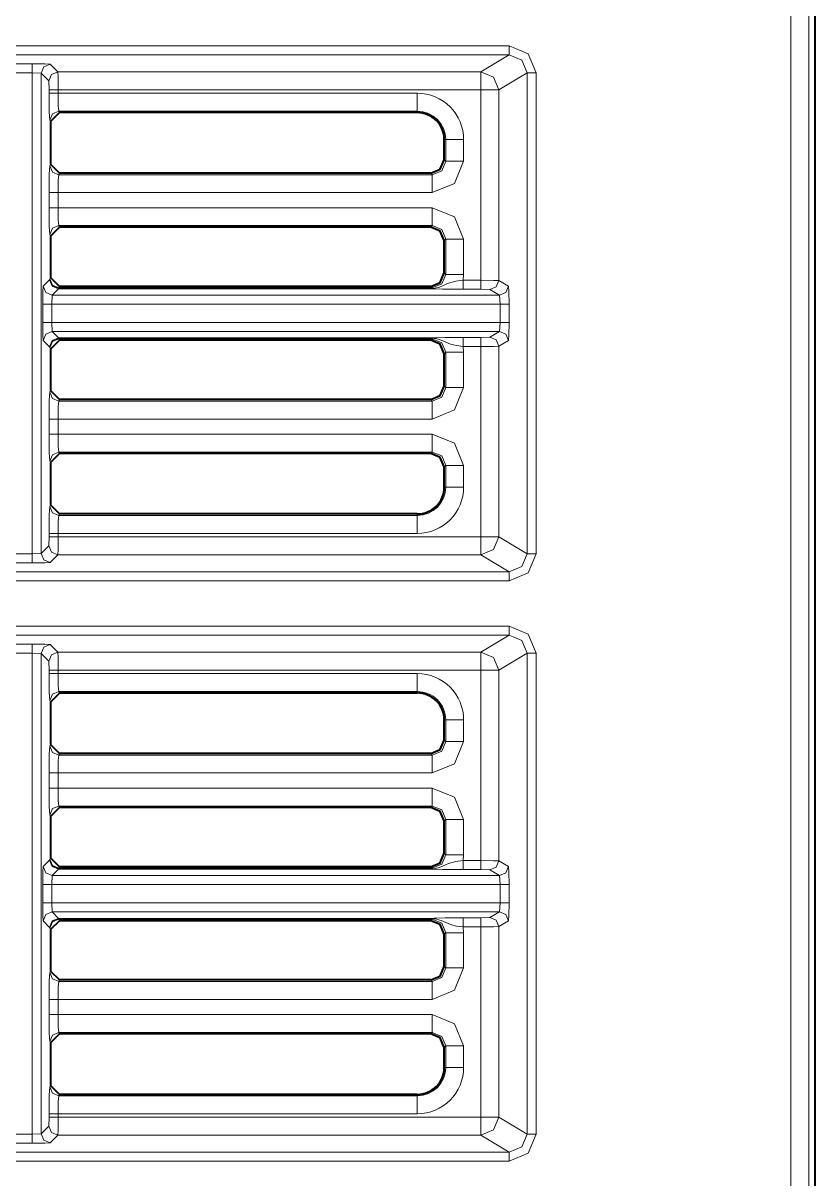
# Model space of a CAD drawing. Header units: millimetres. Extents: x 0 to 2941, y -405 to 1422.
# Drawn here: x 1227.5 to 1271.6, y 882.4 to 946.7 of the extents above; entities that cross this region are included whole.
import ezdxf

# ---------------------------------------------------------------- set-up
doc = ezdxf.new("R2010")
doc.units = ezdxf.units.MM
doc.layers.add('FINE', color=9, linetype='Continuous')
doc.layers.add('OUTLINE', color=7, linetype='Continuous')

msp = doc.modelspace()

# ---------------------------------------------------------------- linework, layer by layer
at = {"layer": 'FINE', "lineweight": 9}
for p, q in [((1270.226, 715.717), (1270.226, 1265.691)), ((1254.546, 944.977), (1201.079, 944.977)), ((1201.224, 945.477), (1254.546, 945.477)), ((1252.972, 944.034), (1254.546, 944.977)), ((1229.001, 944.454), (1229.422, 944.034)), ((1228.002, 943.979), (1226.976, 943.979)), ((1228.002, 917.202), (1228.002, 943.979)), ((1228.502, 943.954), (1228.002, 943.979)), ((1229.422, 944.034), (1252.972, 944.034)), ((1255.546, 943.978), (1253.971, 943.034)), ((1256.045, 943.978), (1256.045, 917.202)), ((1228.934, 943.034), (1228.922, 943.534)), ((1228.934, 942.839), (1228.934, 943.034)), ((1252.972, 943.034), (1229.434, 943.034)), ((1229.434, 943.034), (1229.434, 942.839)), ((1229.434, 942.839), (1249.429, 942.839)), ((1249.429, 941.759), (1249.429, 941.84)), ((1229.013, 941.258), (1228.972, 941.341)), ((1252.009, 940.258), (1252.009, 939.055)), ((1250.929, 939.136), (1251.01, 939.055)), ((1228.972, 938.805), (1229.013, 938.887)), ((1229.512, 938.388), (1229.471, 938.306)), ((1229.471, 938.306), (1250.262, 938.306)), ((1250.262, 938.306), (1250.18, 938.388)), ((1228.934, 936.467), (1228.934, 937.307)), ((1250.262, 937.307), (1229.434, 937.307)), ((1229.434, 937.307), (1229.434, 936.467)), ((1229.434, 936.467), (1250.262, 936.467)), ((1229.471, 935.469), (1229.512, 935.387)), ((1229.013, 934.887), (1228.972, 934.969)), ((1251.01, 934.72), (1250.929, 934.638)), ((1251.01, 932.755), (1251.01, 934.72)), ((1252.009, 934.72), (1252.009, 932.755)), ((1250.929, 932.836), (1251.01, 932.755)), ((1252.009, 932.755), (1251.978, 932.428)), ((1228.606, 932.1), (1228.964, 932.457)), ((1228.964, 932.457), (1228.972, 932.505)), ((1228.972, 932.505), (1229.013, 932.587)), ((1250.262, 932.006), (1250.18, 932.087)), ((1229.106, 931.6), (1229.081, 931.1)), ((1229.463, 931.957), (1229.106, 931.6)), ((1229.106, 931.6), (1253.998, 931.6)), ((1229.471, 932.006), (1229.463, 931.974)), ((1229.463, 931.974), (1250.262, 931.974)), ((1250.262, 931.957), (1229.463, 931.957)), ((1252.972, 931.928), (1251.978, 931.928)), ((1253.471, 931.916), (1252.972, 931.928)), ((1253.998, 931.6), (1253.471, 931.916)), ((1254.04, 931.1), (1253.998, 931.6)), ((1228.581, 930.074), (1228.581, 931.1)), ((1254.04, 931.1), (1229.081, 931.1)), ((1254.04, 930.074), (1254.04, 931.1)), ((1254.54, 931.1), (1254.54, 930.074)), ((1229.081, 930.074), (1229.106, 929.575)), ((1253.998, 929.575), (1229.106, 929.575)), ((1229.106, 929.575), (1229.463, 929.218)), ((1253.471, 929.259), (1253.998, 929.575)), ((1253.998, 929.575), (1254.04, 930.074)), ((1229.463, 929.218), (1250.262, 929.218)), ((1250.262, 929.201), (1229.463, 929.201)), ((1229.463, 929.201), (1229.471, 929.169)), ((1250.262, 929.169), (1229.471, 929.169)), ((1229.471, 929.169), (1229.512, 929.087)), ((1250.18, 929.087), (1250.262, 929.169)), ((1251.978, 929.247), (1252.972, 929.247)), ((1252.972, 929.247), (1253.471, 929.259)), ((1254.497, 929.075), (1253.971, 928.759)), ((1228.972, 928.669), (1228.964, 928.718)), ((1229.013, 928.587), (1228.972, 928.669)), ((1251.01, 928.42), (1250.929, 928.339)), ((1251.01, 926.455), (1251.01, 928.42)), ((1253.971, 928.759), (1253.971, 918.147)), ((1228.972, 926.205), (1229.013, 926.287)), ((1250.929, 926.536), (1251.01, 926.455)), ((1229.512, 925.787), (1229.471, 925.706)), ((1229.471, 925.706), (1250.262, 925.706)), ((1250.262, 925.706), (1250.18, 925.787)), ((1228.934, 923.867), (1228.934, 924.707)), ((1250.262, 922.869), (1229.471, 922.869)), ((1229.471, 922.869), (1229.512, 922.787)), ((1250.18, 922.787), (1250.262, 922.869)), ((1229.013, 922.288), (1228.972, 922.369)), ((1252.009, 922.12), (1252.009, 920.922)), ((1228.972, 919.84), (1229.013, 919.922)), ((1249.429, 919.341), (1249.429, 919.422)), ((1228.922, 917.647), (1228.934, 918.147)), ((1228.934, 918.147), (1228.934, 918.342)), ((1229.434, 918.147), (1252.972, 918.147)), ((1228.502, 917.227), (1228.922, 917.647)), ((1226.976, 917.202), (1228.002, 917.202)), ((1228.002, 916.702), (1226.976, 916.702)), ((1228.002, 917.202), (1228.502, 917.227)), ((1254.546, 916.204), (1252.972, 917.147)), ((1201.079, 916.204), (1254.546, 916.204)), ((1254.546, 915.704), (1201.224, 915.704)), ((1201.224, 913.177), (1254.546, 913.177)), ((1254.546, 912.677), (1201.079, 912.677)), ((1252.972, 911.734), (1254.546, 912.677)), ((1228.502, 911.654), (1228.002, 911.679)), ((1228.922, 911.234), (1228.502, 911.654)), ((1228.502, 911.654), (1228.502, 884.927)), ((1229.422, 911.734), (1252.972, 911.734)), ((1256.045, 911.678), (1256.045, 884.902)), ((1228.934, 910.734), (1228.922, 911.234)), ((1228.934, 910.538), (1228.934, 910.734)), ((1229.434, 910.734), (1229.434, 910.538)), ((1252.972, 910.734), (1229.434, 910.734)), ((1229.434, 910.538), (1249.429, 910.538)), ((1249.429, 909.54), (1229.471, 909.54)), ((1229.471, 909.54), (1229.512, 909.458)), ((1249.429, 909.458), (1249.429, 909.54)), ((1229.013, 908.958), (1228.972, 909.041)), ((1251.01, 907.959), (1250.929, 907.959)), ((1252.009, 907.959), (1252.009, 906.755)), ((1228.972, 906.505), (1229.013, 906.588)), ((1229.512, 906.088), (1229.471, 906.006)), ((1229.471, 906.006), (1250.262, 906.006)), ((1250.262, 906.006), (1250.18, 906.088)), ((1228.934, 904.167), (1228.934, 905.007)), ((1229.434, 905.007), (1229.434, 904.167)), ((1250.262, 905.007), (1229.434, 905.007)), ((1229.434, 904.167), (1250.262, 904.167)), ((1229.471, 903.169), (1229.512, 903.088)), ((1250.262, 903.169), (1229.471, 903.169)), ((1250.18, 903.088), (1250.262, 903.169)), ((1229.013, 902.588), (1228.972, 902.669)), ((1251.01, 902.42), (1250.929, 902.339)), ((1252.009, 902.42), (1252.009, 900.455)), ((1228.606, 899.8), (1228.964, 900.157)), ((1228.964, 900.157), (1228.972, 900.205)), ((1228.972, 900.205), (1229.013, 900.288)), ((1252.009, 900.455), (1251.978, 900.128)), ((1229.463, 899.657), (1229.106, 899.3)), ((1229.106, 899.3), (1253.998, 899.3)), ((1229.471, 899.706), (1229.463, 899.674)), ((1229.463, 899.674), (1250.262, 899.674)), ((1250.262, 899.657), (1229.463, 899.657)), ((1250.262, 899.706), (1250.18, 899.787)), ((1252.972, 899.628), (1251.978, 899.628)), ((1253.471, 899.616), (1252.972, 899.628)), ((1253.998, 899.3), (1253.471, 899.616)), ((1254.04, 898.8), (1253.998, 899.3)), ((1228.581, 897.774), (1228.581, 898.8)), ((1254.04, 898.8), (1229.081, 898.8)), ((1254.54, 898.8), (1254.54, 897.774)), ((1229.081, 897.774), (1254.04, 897.774)), ((1229.081, 897.774), (1229.106, 897.275)), ((1228.964, 896.417), (1228.606, 896.775)), ((1253.998, 897.275), (1229.106, 897.275)), ((1229.106, 897.275), (1229.463, 896.917)), ((1229.463, 896.917), (1250.262, 896.917)), ((1250.262, 896.901), (1229.463, 896.901)), ((1229.463, 896.901), (1229.471, 896.869)), ((1229.471, 896.869), (1229.512, 896.787)), ((1250.262, 896.869), (1229.471, 896.869)), ((1250.18, 896.787), (1250.262, 896.869)), ((1251.978, 896.946), (1252.972, 896.946)), ((1252.972, 896.946), (1253.471, 896.959)), ((1253.471, 896.959), (1253.998, 897.275)), ((1254.497, 896.775), (1253.971, 896.459)), ((1228.972, 896.369), (1228.964, 896.417)), ((1229.013, 896.288), (1228.972, 896.369)), ((1251.01, 896.12), (1250.929, 896.039)), ((1251.01, 894.155), (1251.01, 896.12)), ((1251.978, 896.447), (1252.009, 896.12)), ((1252.009, 896.12), (1252.009, 894.155)), ((1253.971, 896.459), (1253.971, 885.847)), ((1250.929, 894.236), (1251.01, 894.155)), ((1228.972, 893.905), (1229.013, 893.987)), ((1229.512, 893.487), (1229.471, 893.406)), ((1250.262, 893.406), (1250.18, 893.487)), ((1229.471, 893.406), (1250.262, 893.406)), ((1228.934, 891.567), (1228.934, 892.408)), ((1250.262, 892.408), (1229.434, 892.408)), ((1229.434, 892.408), (1229.434, 891.567)), ((1229.434, 891.567), (1250.262, 891.567)), ((1250.18, 890.487), (1250.262, 890.569)), ((1229.013, 889.988), (1228.972, 890.069)), ((1251.01, 889.82), (1250.929, 889.738)), ((1251.01, 888.622), (1251.01, 889.82)), ((1252.009, 889.82), (1252.009, 888.622)), ((1250.929, 888.622), (1251.01, 888.622)), ((1228.972, 887.54), (1229.013, 887.622)), ((1249.429, 887.041), (1249.429, 887.122)), ((1228.922, 885.347), (1228.934, 885.847)), ((1228.934, 885.847), (1228.934, 886.042)), ((1249.429, 886.042), (1229.434, 886.042)), ((1229.434, 886.042), (1229.434, 885.847)), ((1229.434, 885.847), (1252.972, 885.847)), ((1253.971, 885.847), (1255.546, 884.902)), ((1228.502, 884.927), (1228.922, 885.347)), ((1228.002, 884.902), (1228.502, 884.927)), ((1229.422, 884.847), (1229.001, 884.427)), ((1252.972, 884.847), (1229.422, 884.847)), ((1254.546, 883.903), (1252.972, 884.847)), ((1201.079, 883.903), (1254.546, 883.903)), ((1228.002, 884.401), (1226.976, 884.401)), ((1254.546, 883.404), (1201.224, 883.404))]:
    msp.add_line(p, q, dxfattribs=at)
for points in [[(1271.226, 1265.691), (1271.226, 715.717), (1271.235, 715.699)], [(1254.546, 945.477), (1254.546, 945.128), (1254.546, 944.977)], [(1254.546, 945.477), (1255.606, 945.038), (1256.045, 943.978)], [(1255.546, 943.978), (1255.253, 944.685), (1254.546, 944.977)], [(1225.976, 944.454), (1226.278, 944.472), (1226.976, 944.479), (1228.002, 944.479)], [(1228.002, 943.979), (1228.002, 944.328), (1228.002, 944.479)], [(1228.002, 944.479), (1228.7, 944.472), (1229.001, 944.454)], [(1228.502, 943.954), (1228.648, 944.307), (1229.001, 944.454)], [(1228.922, 943.534), (1228.502, 943.954), (1228.502, 917.227)], [(1228.922, 943.534), (1229.068, 943.887), (1229.422, 944.034)], [(1229.422, 944.034), (1229.431, 943.732), (1229.434, 943.034)], [(1252.972, 944.034), (1252.972, 943.732), (1252.972, 943.034)], [(1252.972, 944.034), (1253.678, 943.74), (1253.971, 943.034)], [(1253.971, 918.147), (1255.546, 917.202), (1255.546, 943.978)], [(1256.045, 943.978), (1255.7, 943.978), (1255.546, 943.978)], [(1228.934, 943.034), (1229.085, 943.034), (1229.434, 943.034)], [(1251.978, 932.428), (1252.972, 932.428), (1252.972, 943.034)], [(1253.971, 943.034), (1253.664, 943.034), (1252.972, 943.034)], [(1253.971, 943.034), (1253.971, 932.415), (1254.497, 932.1)], [(1228.934, 942.839), (1229.085, 942.839), (1229.434, 942.839)], [(1228.972, 941.341), (1228.945, 941.806), (1228.934, 942.839)], [(1229.434, 942.839), (1229.445, 942.15), (1229.471, 941.84)], [(1249.429, 942.839), (1249.429, 942.15), (1249.429, 941.84)], [(1228.972, 941.341), (1229.118, 941.693), (1229.471, 941.84)], [(1249.429, 941.84), (1229.471, 941.84), (1229.512, 941.759)], [(1251.01, 939.055), (1251.01, 940.258), (1250.929, 940.258)], [(1252.009, 940.258), (1251.321, 940.258), (1251.01, 940.258)], [(1228.934, 937.307), (1228.945, 938.34), (1228.972, 938.805)], [(1229.471, 938.306), (1229.118, 938.452), (1228.972, 938.805)], [(1250.262, 938.306), (1250.793, 938.524), (1251.01, 939.055)], [(1252.009, 939.055), (1251.498, 937.819), (1250.262, 937.307)], [(1252.009, 939.055), (1251.321, 939.055), (1251.01, 939.055)], [(1229.471, 938.306), (1229.445, 937.996), (1229.434, 937.307)], [(1250.262, 937.307), (1250.262, 937.996), (1250.262, 938.306)], [(1228.934, 937.307), (1229.085, 937.307), (1229.434, 937.307)], [(1228.934, 936.467), (1229.085, 936.467), (1229.434, 936.467)], [(1228.972, 934.969), (1228.945, 935.435), (1228.934, 936.467)], [(1229.434, 936.467), (1229.445, 935.779), (1229.471, 935.469)], [(1250.262, 936.467), (1250.262, 935.779), (1250.262, 935.469)], [(1250.262, 936.467), (1251.498, 935.956), (1252.009, 934.72)], [(1228.972, 934.969), (1229.118, 935.322), (1229.471, 935.469)], [(1250.18, 935.387), (1250.262, 935.469), (1229.471, 935.469)], [(1251.01, 934.72), (1250.793, 935.251), (1250.262, 935.469)], [(1251.01, 934.72), (1251.321, 934.72), (1252.009, 934.72)], [(1250.262, 932.006), (1250.793, 932.224), (1251.01, 932.755)], [(1251.01, 932.755), (1251.321, 932.755), (1252.009, 932.755)], [(1228.581, 931.1), (1228.588, 931.798), (1228.606, 932.1)], [(1228.606, 932.1), (1228.753, 931.747), (1229.106, 931.6)], [(1228.964, 932.457), (1229.11, 932.104), (1229.463, 931.957)], [(1228.964, 932.457), (1229.111, 932.117), (1229.463, 931.974)], [(1228.972, 932.505), (1229.118, 932.153), (1229.471, 932.006)], [(1229.512, 932.087), (1229.471, 932.006), (1250.262, 932.006)], [(1250.262, 931.974), (1250.332, 931.976), (1250.419, 931.985), (1250.658, 932.045), (1251.158, 932.267), (1251.572, 932.378), (1251.978, 932.428)], [(1251.978, 932.428), (1251.978, 932.079), (1251.978, 931.928)], [(1252.972, 932.428), (1252.972, 932.079), (1252.972, 931.928)], [(1252.972, 932.428), (1253.664, 932.424), (1253.971, 932.415)], [(1253.971, 932.415), (1253.825, 932.062), (1253.471, 931.916)], [(1254.497, 932.1), (1254.351, 931.747), (1253.998, 931.6)], [(1254.497, 932.1), (1254.527, 931.798), (1254.54, 931.1)], [(1229.463, 931.974), (1229.463, 931.962), (1229.463, 931.957)], [(1250.262, 932.006), (1250.262, 931.995), (1250.262, 931.974)], [(1250.262, 931.974), (1250.262, 931.962), (1250.262, 931.957)], [(1251.978, 931.928), (1251.387, 931.931), (1250.839, 931.941), (1250.431, 931.953), (1250.323, 931.957), (1250.289, 931.957), (1250.262, 931.957)], [(1228.581, 931.1), (1228.732, 931.1), (1229.081, 931.1)], [(1229.081, 931.1), (1229.081, 930.074), (1254.04, 930.074)], [(1254.54, 931.1), (1254.386, 931.1), (1254.04, 931.1)], [(1228.581, 930.074), (1228.732, 930.074), (1229.081, 930.074)], [(1228.964, 928.718), (1228.606, 929.075), (1228.588, 929.377), (1228.581, 930.074)], [(1228.606, 929.075), (1228.753, 929.428), (1229.106, 929.575)], [(1254.497, 929.075), (1254.351, 929.428), (1253.998, 929.575)], [(1254.54, 930.074), (1254.386, 930.074), (1254.04, 930.074)], [(1254.54, 930.074), (1254.527, 929.377), (1254.497, 929.075)], [(1228.964, 928.718), (1229.11, 929.071), (1229.463, 929.218)], [(1228.964, 928.718), (1229.111, 929.058), (1229.463, 929.201)], [(1228.972, 928.669), (1229.118, 929.022), (1229.471, 929.169)], [(1229.463, 929.218), (1229.463, 929.213), (1229.463, 929.201)], [(1250.262, 929.218), (1250.274, 929.218), (1250.301, 929.218), (1250.361, 929.219), (1250.41, 929.221), (1250.484, 929.223), (1250.978, 929.237), (1251.448, 929.244), (1251.978, 929.247)], [(1250.262, 929.201), (1250.262, 929.213), (1250.262, 929.218)], [(1251.978, 928.747), (1251.615, 928.79), (1251.272, 928.868), (1250.754, 929.092), (1250.617, 929.144), (1250.51, 929.173), (1250.364, 929.196), (1250.294, 929.2), (1250.262, 929.201), (1250.262, 929.179), (1250.262, 929.169)], [(1251.01, 928.42), (1250.793, 928.951), (1250.262, 929.169)], [(1251.978, 928.747), (1251.978, 929.096), (1251.978, 929.247)], [(1252.972, 928.747), (1252.972, 929.096), (1252.972, 929.247)], [(1253.971, 928.759), (1253.825, 929.113), (1253.471, 929.259)], [(1251.978, 928.747), (1252.009, 928.42), (1252.009, 926.455), (1251.498, 925.219), (1250.262, 924.707)], [(1251.01, 928.42), (1251.321, 928.42), (1252.009, 928.42)], [(1252.972, 918.147), (1252.972, 928.747), (1251.978, 928.747)], [(1253.971, 928.759), (1253.664, 928.75), (1252.972, 928.747)], [(1250.262, 925.706), (1250.793, 925.924), (1251.01, 926.455)], [(1251.01, 926.455), (1251.321, 926.455), (1252.009, 926.455)], [(1228.934, 924.707), (1228.945, 925.74), (1228.972, 926.205)], [(1229.471, 925.706), (1229.118, 925.853), (1228.972, 926.205)], [(1229.471, 925.706), (1229.445, 925.396), (1229.434, 924.707)], [(1250.262, 925.706), (1250.262, 925.396), (1250.262, 924.707)], [(1229.434, 924.707), (1229.085, 924.707), (1228.934, 924.707)], [(1250.262, 924.707), (1229.434, 924.707), (1229.434, 923.867), (1250.262, 923.867)], [(1228.934, 923.867), (1229.085, 923.867), (1229.434, 923.867)], [(1228.972, 922.369), (1228.945, 922.835), (1228.934, 923.867)], [(1229.434, 923.867), (1229.445, 923.179), (1229.471, 922.869)], [(1250.262, 922.869), (1250.262, 923.179), (1250.262, 923.867)], [(1250.262, 923.867), (1251.498, 923.356), (1252.009, 922.12)], [(1228.972, 922.369), (1229.118, 922.722), (1229.471, 922.869)], [(1251.01, 922.12), (1250.793, 922.651), (1250.262, 922.869)], [(1250.929, 920.922), (1251.01, 920.922), (1251.01, 922.12), (1250.929, 922.038)], [(1251.01, 922.12), (1251.321, 922.12), (1252.009, 922.12)], [(1252.009, 920.922), (1251.321, 920.922), (1251.01, 920.922)], [(1228.934, 918.342), (1228.945, 919.375), (1228.972, 919.84)], [(1229.471, 919.341), (1229.118, 919.488), (1228.972, 919.84)], [(1229.471, 919.341), (1229.445, 919.031), (1229.434, 918.342)], [(1229.512, 919.422), (1229.471, 919.341), (1249.429, 919.341)], [(1249.429, 918.342), (1249.429, 919.031), (1249.429, 919.341)], [(1229.434, 918.342), (1229.085, 918.342), (1228.934, 918.342)], [(1228.934, 918.147), (1229.085, 918.147), (1229.434, 918.147)], [(1229.434, 918.147), (1229.431, 917.449), (1229.422, 917.147)], [(1249.429, 918.342), (1229.434, 918.342), (1229.434, 918.147)], [(1253.971, 918.147), (1253.678, 917.44), (1252.972, 917.147)], [(1252.972, 918.147), (1252.972, 917.449), (1252.972, 917.147)], [(1253.971, 918.147), (1253.664, 918.147), (1252.972, 918.147)], [(1228.922, 917.647), (1229.068, 917.294), (1229.422, 917.147)], [(1228.002, 917.202), (1228.002, 916.852), (1228.002, 916.702)], [(1229.001, 916.727), (1228.7, 916.709), (1228.002, 916.702)], [(1228.502, 917.227), (1228.648, 916.874), (1229.001, 916.727)], [(1252.972, 917.147), (1229.422, 917.147), (1229.001, 916.727)], [(1254.546, 916.204), (1255.253, 916.496), (1255.546, 917.202)], [(1256.045, 917.202), (1255.606, 916.142), (1254.546, 915.704)], [(1256.045, 917.202), (1255.7, 917.202), (1255.546, 917.202)], [(1254.546, 916.204), (1254.546, 916.052), (1254.546, 915.704)], [(1254.546, 912.677), (1254.546, 912.828), (1254.546, 913.177)], [(1254.546, 913.177), (1255.606, 912.738), (1256.045, 911.678)], [(1202.023, 911.734), (1225.556, 911.734), (1225.976, 912.154), (1226.278, 912.172), (1226.976, 912.179), (1228.002, 912.179)], [(1228.002, 911.679), (1228.002, 912.028), (1228.002, 912.179)], [(1228.002, 912.179), (1228.7, 912.172), (1229.001, 912.154), (1229.422, 911.734)], [(1228.502, 911.654), (1228.648, 912.007), (1229.001, 912.154)], [(1255.546, 911.678), (1255.253, 912.385), (1254.546, 912.677)], [(1228.922, 911.234), (1229.068, 911.587), (1229.422, 911.734)], [(1229.422, 911.734), (1229.431, 911.432), (1229.434, 910.734)], [(1253.971, 910.734), (1253.664, 910.734), (1252.972, 910.734), (1252.972, 911.432), (1252.972, 911.734)], [(1252.972, 911.734), (1253.678, 911.44), (1253.971, 910.734)], [(1255.546, 884.902), (1255.546, 911.678), (1253.971, 910.734)], [(1256.045, 911.678), (1255.7, 911.678), (1255.546, 911.678)], [(1228.934, 910.734), (1229.085, 910.734), (1229.434, 910.734)], [(1228.934, 910.538), (1229.085, 910.538), (1229.434, 910.538)], [(1228.972, 909.041), (1228.945, 909.506), (1228.934, 910.538)], [(1229.434, 910.538), (1229.445, 909.85), (1229.471, 909.54)], [(1249.429, 910.538), (1249.429, 909.85), (1249.429, 909.54)], [(1251.978, 900.128), (1252.972, 900.128), (1252.972, 910.734)], [(1253.971, 910.734), (1253.971, 900.116), (1254.497, 899.8)], [(1228.972, 909.041), (1229.118, 909.393), (1229.471, 909.54)], [(1250.929, 906.836), (1251.01, 906.755), (1251.01, 907.959)], [(1252.009, 907.959), (1251.321, 907.959), (1251.01, 907.959)], [(1228.934, 905.007), (1228.945, 906.04), (1228.972, 906.505)], [(1229.471, 906.006), (1229.118, 906.153), (1228.972, 906.505)], [(1250.262, 906.006), (1250.793, 906.224), (1251.01, 906.755)], [(1252.009, 906.755), (1251.498, 905.519), (1250.262, 905.007)], [(1252.009, 906.755), (1251.321, 906.755), (1251.01, 906.755)], [(1229.471, 906.006), (1229.445, 905.696), (1229.434, 905.007)], [(1250.262, 905.007), (1250.262, 905.696), (1250.262, 906.006)], [(1229.434, 905.007), (1229.085, 905.007), (1228.934, 905.007)], [(1229.434, 904.167), (1229.085, 904.167), (1228.934, 904.167)], [(1228.972, 902.669), (1228.945, 903.135), (1228.934, 904.167)], [(1229.434, 904.167), (1229.445, 903.479), (1229.471, 903.169)], [(1250.262, 904.167), (1250.262, 903.479), (1250.262, 903.169)], [(1250.262, 904.167), (1251.498, 903.656), (1252.009, 902.42)], [(1228.972, 902.669), (1229.118, 903.022), (1229.471, 903.169)], [(1251.01, 902.42), (1250.793, 902.951), (1250.262, 903.169)], [(1250.929, 900.536), (1251.01, 900.455), (1251.01, 902.42)], [(1251.01, 902.42), (1251.321, 902.42), (1252.009, 902.42)], [(1228.964, 900.157), (1229.11, 899.804), (1229.463, 899.657)], [(1228.964, 900.157), (1229.111, 899.817), (1229.463, 899.674)], [(1228.972, 900.205), (1229.118, 899.853), (1229.471, 899.706)], [(1250.262, 899.706), (1250.793, 899.924), (1251.01, 900.455)], [(1250.262, 899.674), (1250.332, 899.676), (1250.419, 899.685), (1250.658, 899.745), (1251.158, 899.967), (1251.572, 900.078), (1251.978, 900.128)], [(1251.01, 900.455), (1251.321, 900.455), (1252.009, 900.455)], [(1251.978, 900.128), (1251.978, 899.779), (1251.978, 899.628)], [(1252.972, 900.128), (1252.972, 899.779), (1252.972, 899.628)], [(1252.972, 900.128), (1253.664, 900.124), (1253.971, 900.116)], [(1253.971, 900.116), (1253.825, 899.762), (1253.471, 899.616)], [(1228.581, 898.8), (1228.588, 899.498), (1228.606, 899.8)], [(1228.606, 899.8), (1228.753, 899.447), (1229.106, 899.3)], [(1229.106, 899.3), (1229.081, 898.8), (1229.081, 897.774)], [(1229.463, 899.674), (1229.463, 899.662), (1229.463, 899.657)], [(1229.512, 899.787), (1229.471, 899.706), (1250.262, 899.706)], [(1250.262, 899.706), (1250.262, 899.695), (1250.262, 899.674)], [(1250.262, 899.674), (1250.262, 899.662), (1250.262, 899.657)], [(1251.978, 899.628), (1251.387, 899.631), (1250.839, 899.641), (1250.431, 899.654), (1250.323, 899.657), (1250.289, 899.657), (1250.262, 899.657)], [(1254.497, 899.8), (1254.351, 899.447), (1253.998, 899.3)], [(1254.497, 899.8), (1254.527, 899.498), (1254.54, 898.8)], [(1228.581, 898.8), (1228.732, 898.8), (1229.081, 898.8)], [(1253.998, 897.275), (1254.04, 897.774), (1254.04, 898.8)], [(1254.54, 898.8), (1254.386, 898.8), (1254.04, 898.8)], [(1228.581, 897.774), (1228.732, 897.774), (1229.081, 897.774)], [(1228.606, 896.775), (1228.588, 897.077), (1228.581, 897.774)], [(1254.54, 897.774), (1254.386, 897.774), (1254.04, 897.774)], [(1254.54, 897.774), (1254.527, 897.077), (1254.497, 896.775)], [(1228.606, 896.775), (1228.753, 897.128), (1229.106, 897.275)], [(1228.964, 896.417), (1229.11, 896.771), (1229.463, 896.917)], [(1228.964, 896.417), (1229.111, 896.758), (1229.463, 896.901)], [(1228.972, 896.369), (1229.118, 896.722), (1229.471, 896.869)], [(1229.463, 896.917), (1229.463, 896.913), (1229.463, 896.901)], [(1250.262, 896.917), (1250.274, 896.917), (1250.301, 896.918), (1250.361, 896.919), (1250.41, 896.92), (1250.484, 896.923), (1250.978, 896.937), (1251.448, 896.944), (1251.978, 896.946)], [(1250.262, 896.901), (1250.262, 896.913), (1250.262, 896.917)], [(1250.262, 896.901), (1250.262, 896.879), (1250.262, 896.869)], [(1251.978, 896.447), (1251.615, 896.49), (1251.272, 896.568), (1250.754, 896.792), (1250.617, 896.843), (1250.51, 896.873), (1250.364, 896.896), (1250.294, 896.9), (1250.262, 896.901)], [(1251.01, 896.12), (1250.793, 896.651), (1250.262, 896.869)], [(1251.978, 896.447), (1251.978, 896.796), (1251.978, 896.946)], [(1252.972, 896.447), (1252.972, 896.796), (1252.972, 896.946)], [(1253.971, 896.459), (1253.825, 896.813), (1253.471, 896.959)], [(1254.497, 896.775), (1254.351, 897.128), (1253.998, 897.275)], [(1251.01, 896.12), (1251.321, 896.12), (1252.009, 896.12)], [(1252.972, 885.847), (1252.972, 896.447), (1251.978, 896.447)], [(1253.971, 896.459), (1253.664, 896.451), (1252.972, 896.447)], [(1250.262, 893.406), (1250.793, 893.624), (1251.01, 894.155)], [(1252.009, 894.155), (1251.498, 892.919), (1250.262, 892.408)], [(1251.01, 894.155), (1251.321, 894.155), (1252.009, 894.155)], [(1228.934, 892.408), (1228.945, 893.44), (1228.972, 893.905)], [(1229.471, 893.406), (1229.118, 893.553), (1228.972, 893.905)], [(1229.471, 893.406), (1229.445, 893.096), (1229.434, 892.408)], [(1250.262, 893.406), (1250.262, 893.096), (1250.262, 892.408)], [(1229.434, 892.408), (1229.085, 892.408), (1228.934, 892.408)], [(1229.434, 891.567), (1229.085, 891.567), (1228.934, 891.567)], [(1228.972, 890.069), (1228.945, 890.535), (1228.934, 891.567)], [(1229.434, 891.567), (1229.445, 890.879), (1229.471, 890.569)], [(1250.262, 891.567), (1250.262, 890.879), (1250.262, 890.569)], [(1250.262, 891.567), (1251.498, 891.056), (1252.009, 889.82)], [(1229.471, 890.569), (1229.118, 890.422), (1228.972, 890.069)], [(1250.262, 890.569), (1229.471, 890.569), (1229.512, 890.487)], [(1251.01, 889.82), (1250.793, 890.351), (1250.262, 890.569)], [(1252.009, 889.82), (1251.321, 889.82), (1251.01, 889.82)], [(1251.01, 888.622), (1251.321, 888.622), (1252.009, 888.622)], [(1228.934, 886.042), (1228.945, 887.075), (1228.972, 887.54)], [(1229.471, 887.041), (1229.118, 887.187), (1228.972, 887.54)], [(1229.471, 887.041), (1229.445, 886.731), (1229.434, 886.042)], [(1229.512, 887.122), (1229.471, 887.041), (1249.429, 887.041)], [(1249.429, 887.041), (1249.429, 886.731), (1249.429, 886.042)], [(1229.434, 886.042), (1229.085, 886.042), (1228.934, 886.042)], [(1228.934, 885.847), (1229.085, 885.847), (1229.434, 885.847)], [(1229.434, 885.847), (1229.431, 885.149), (1229.422, 884.847)], [(1253.971, 885.847), (1253.678, 885.14), (1252.972, 884.847)], [(1252.972, 884.847), (1252.972, 885.149), (1252.972, 885.847)], [(1253.971, 885.847), (1253.664, 885.847), (1252.972, 885.847)], [(1228.922, 885.347), (1229.068, 884.994), (1229.422, 884.847)], [(1228.002, 884.902), (1228.002, 884.553), (1228.002, 884.401)], [(1228.502, 884.927), (1228.648, 884.574), (1229.001, 884.427)], [(1254.546, 883.903), (1255.253, 884.196), (1255.546, 884.902)], [(1256.045, 884.902), (1255.606, 883.843), (1254.546, 883.404)], [(1256.045, 884.902), (1255.7, 884.902), (1255.546, 884.902)], [(1229.001, 884.427), (1228.7, 884.409), (1228.002, 884.401)], [(1254.546, 883.404), (1254.546, 883.753), (1254.546, 883.903)]]:
    msp.add_lwpolyline(points, dxfattribs=at)
for points in [[(1252.009, 940.258, 0.414214), (1249.429, 942.838)], [(1251.011, 940.258, 0.414198), (1249.429, 941.84)], [(1249.429, 919.341, 0.414198), (1251.011, 920.922)], [(1249.429, 918.342, 0.414214), (1252.009, 920.922)], [(1252.009, 907.959, 0.414233), (1249.429, 910.538)], [(1251.011, 907.959, 0.41423), (1249.429, 909.54)], [(1249.429, 887.041, 0.414198), (1251.011, 888.622)], [(1249.429, 886.042, 0.414214), (1252.009, 888.622)]]:
    msp.add_lwpolyline(points, format="xyb", dxfattribs=at)
msp.add_lwpolyline([(1226.976, 911.679), (1226.976, 884.902), (1228.002, 884.902), (1228.002, 911.679)], close=True, dxfattribs=at)
at = {"layer": 'OUTLINE', "lineweight": 40}
for p, q in [((1271.558, 1265.691), (1271.558, 135.691)), ((1229.512, 941.759), (1229.013, 941.258)), ((1249.429, 941.759), (1229.512, 941.759)), ((1229.013, 941.258), (1229.013, 938.887)), ((1250.929, 939.136), (1250.929, 940.258)), ((1229.013, 938.887), (1229.512, 938.388)), ((1250.18, 938.388), (1229.512, 938.388)), ((1229.013, 934.887), (1229.013, 932.587)), ((1250.929, 932.836), (1250.929, 934.638)), ((1229.013, 932.587), (1229.512, 932.087)), ((1250.18, 932.087), (1229.512, 932.087)), ((1229.512, 929.087), (1229.013, 928.587)), ((1250.18, 929.087), (1229.512, 929.087)), ((1229.013, 928.587), (1229.013, 926.287)), ((1250.929, 926.536), (1250.929, 928.339)), ((1229.013, 926.287), (1229.512, 925.787)), ((1250.18, 925.787), (1229.512, 925.787)), ((1229.512, 922.787), (1229.013, 922.288)), ((1250.18, 922.787), (1229.512, 922.787)), ((1229.013, 922.288), (1229.013, 919.922)), ((1250.929, 920.922), (1250.929, 922.038)), ((1229.013, 919.922), (1229.512, 919.422)), ((1249.429, 919.422), (1229.512, 919.422)), ((1229.512, 909.458), (1229.013, 908.958)), ((1229.013, 908.958), (1229.013, 906.588)), ((1249.429, 909.458), (1229.512, 909.458)), ((1250.929, 906.836), (1250.929, 907.959)), ((1229.013, 906.588), (1229.512, 906.088)), ((1250.18, 906.088), (1229.512, 906.088)), ((1229.512, 903.088), (1229.013, 902.588)), ((1229.013, 902.588), (1229.013, 900.288)), ((1250.18, 903.088), (1229.512, 903.088)), ((1250.929, 900.536), (1250.929, 902.339)), ((1229.013, 900.288), (1229.512, 899.787)), ((1250.18, 899.787), (1229.512, 899.787)), ((1229.512, 896.787), (1229.013, 896.288)), ((1250.18, 896.787), (1229.512, 896.787)), ((1229.013, 896.288), (1229.013, 893.987)), ((1250.929, 894.236), (1250.929, 896.039)), ((1229.013, 893.987), (1229.512, 893.487)), ((1250.18, 893.487), (1229.512, 893.487)), ((1229.512, 890.487), (1229.013, 889.988)), ((1250.18, 890.487), (1229.512, 890.487)), ((1229.013, 889.988), (1229.013, 887.622)), ((1250.929, 888.622), (1250.929, 889.738)), ((1229.013, 887.622), (1229.512, 887.122)), ((1249.429, 887.122), (1229.512, 887.122))]:
    msp.add_line(p, q, dxfattribs=at)
for points in [[(1250.929, 940.258, 0.414214), (1249.429, 941.758)], [(1249.429, 919.422, 0.414214), (1250.929, 920.922)], [(1250.929, 907.959, 0.414214), (1249.429, 909.459)], [(1249.429, 887.122, 0.414214), (1250.929, 888.622)]]:
    msp.add_lwpolyline(points, format="xyb", dxfattribs=at)
for points in [[(1250.18, 938.388), (1250.71, 938.607), (1250.929, 939.136)], [(1250.18, 935.387), (1229.512, 935.387), (1229.013, 934.887)], [(1250.929, 934.638), (1250.71, 935.168), (1250.18, 935.387)], [(1250.18, 932.087), (1250.71, 932.307), (1250.929, 932.836)], [(1250.929, 928.339), (1250.71, 928.868), (1250.18, 929.087)], [(1250.18, 925.787), (1250.71, 926.007), (1250.929, 926.536)], [(1250.929, 922.038), (1250.71, 922.568), (1250.18, 922.787)], [(1250.18, 906.088), (1250.71, 906.307), (1250.929, 906.836)], [(1250.929, 902.339), (1250.71, 902.868), (1250.18, 903.088)], [(1250.18, 899.787), (1250.71, 900.007), (1250.929, 900.536)], [(1250.929, 896.039), (1250.71, 896.568), (1250.18, 896.787)], [(1250.18, 893.487), (1250.71, 893.707), (1250.929, 894.236)], [(1250.929, 889.738), (1250.71, 890.268), (1250.18, 890.487)]]:
    msp.add_lwpolyline(points, dxfattribs=at)

doc.saveas('drawing.dxf')
